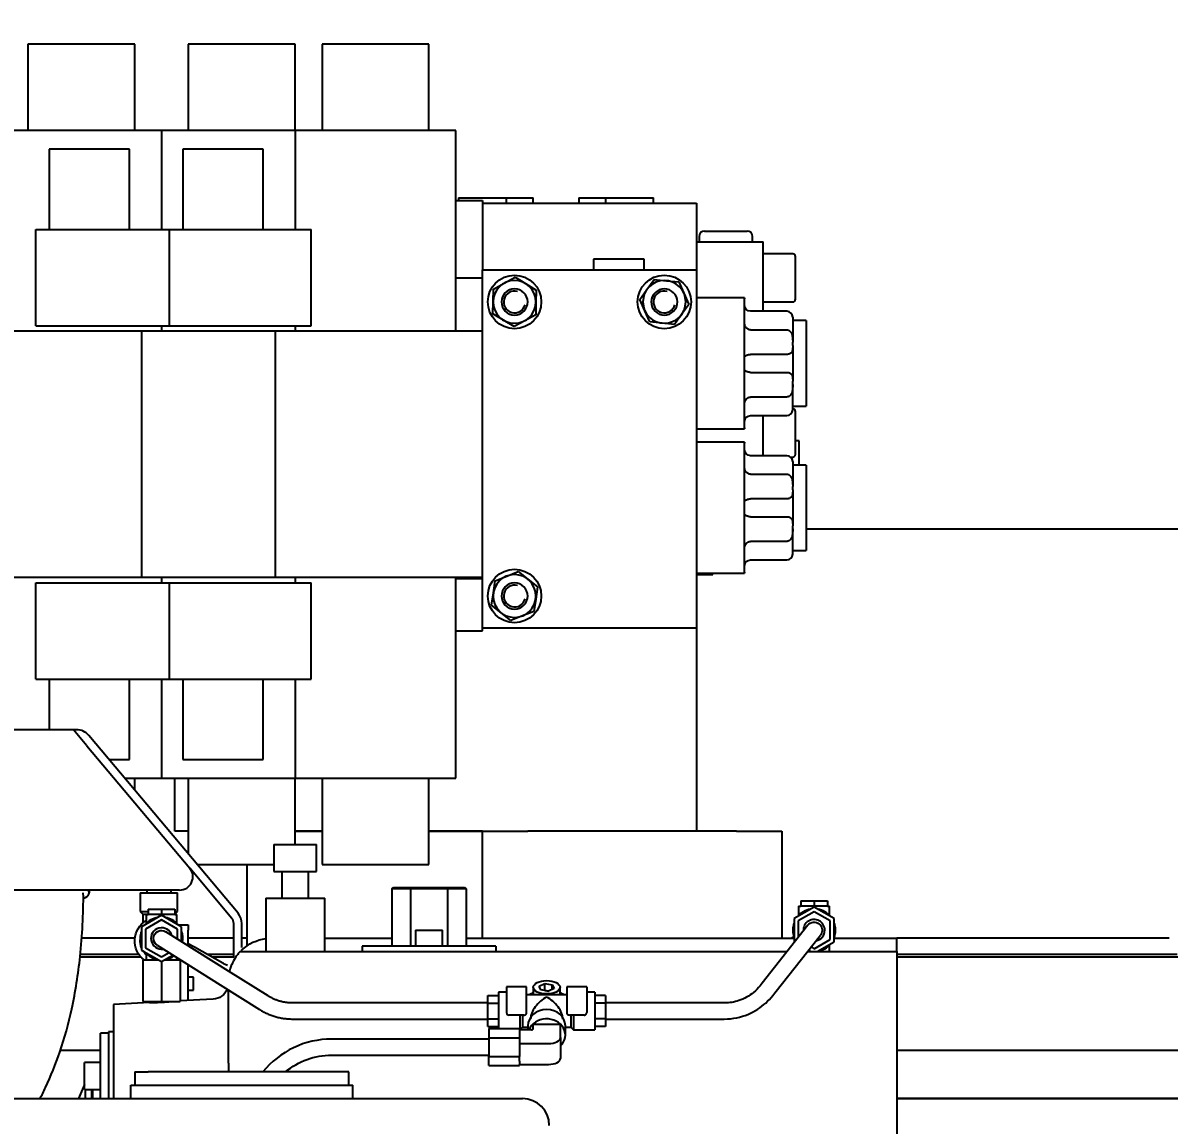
# Model space of a CAD drawing. Header units: millimetres. Extents: x 10462777 to 22643323, y 453826 to 1389191.
# Drawn here: x 11268496.2 to 11268911.2, y 584968.9 to 585368.2 of the extents above; entities that cross this region are included whole.
import ezdxf

# ---------------------------------------------------------------- set-up
doc = ezdxf.new("R2010")
doc.units = ezdxf.units.MM
doc.header["$LTSCALE"] = 200
doc.header["$MEASUREMENT"] = 0
doc.header["$PDMODE"] = 35
doc.header["$PDSIZE"] = -5
doc.linetypes.add('CENTER', pattern=[2, 1.25, -0.25, 0.25, -0.25])
doc.linetypes.add('PHANTOM', pattern=[2.5, 1.25, -0.25, 0.25, -0.25, 0.25, -0.25])
doc.layers.get('DEFPOINTS').update_dxf_attribs({"linetype": 'CONTINUOUS'})
doc.layers.add('1', color=1, linetype='CENTER')
doc.layers.add('11', color=6, linetype='PHANTOM')
doc.layers.add('LAYOUT', color=8, linetype='CONTINUOUS', lineweight=25)
doc.styles.add('iso-1', font='isocp.shx')
doc.styles.get("Standard").update_dxf_attribs({"font": 'SYMBOL'})
doc.dimstyles.get("Standard").update_dxf_attribs({"dimtxt": 1, "dimasz": 0.18, "dimexe": 0.18, "dimexo": 0.0625, "dimgap": 0.5, "dimtad": 1, "dimzin": 0, "dimdsep": 46, "dimtxsty": 'Standard', "dimcen": 0.09, "dimadec": 0, "dimazin": 0, "dimtfac": 1, "dimtofl": 0, "dimtmove": 2, "dimatfit": 3, "dimfxl": 1, "dimtolj": 1, "dimtzin": 0, "dimarcsym": 0})

# ---------------------------------------------------------------- blocks, each defined once
blk = doc.blocks.new('*D404')
at = {"layer": '1', "color": 152, "linetype": 'Continuous', "lineweight": -2, "transparency": 16777216}
for p, q in [((11268255.86, 585719.6), (11268255.86, 586115.66)), ((11269490.57, 585081.9), (11269490.57, 586115.66))]:
    blk.add_line(p, q, dxfattribs=at)
at = {"layer": '1', "color": 27, "linetype": 'Continuous', "lineweight": -2, "transparency": 16777216}
blk.add_line((11268286.6, 586084.92), (11269459.82, 586084.92), dxfattribs=at)
at = {"layer": '1', "color": 27, "linetype": 'Continuous', "transparency": 16777216}
for points in [[(11268286.6, 586090.04), (11268286.6, 586079.79), (11268255.86, 586084.92)], [(11269459.82, 586090.04), (11269459.82, 586079.79), (11269490.57, 586084.92)]]:
    blk.add_solid(points, dxfattribs=at)
at = {"layer": 'DEFPOINTS', "color": 0, "linetype": 'Continuous', "transparency": 16777216}
for p in [(11269490.57, 586084.92), (11268255.86, 585704.23), (11269490.57, 585066.53)]:
    blk.add_point(p, dxfattribs=at)
at = {"layer": '1', "color": 23, "linetype": 'Continuous', "lineweight": -3, "transparency": 16777216, "insert": (11268873.21, 586118.81), "char_height": 33.894, "attachment_point": 5, "style": 'iso-1'}
blk.add_mtext('\\A1;\\C23;1275', dxfattribs=at)
blk = doc.blocks.new('r710ic')
at = {"layer": 'LAYOUT', "color": 3}
blk.add_circle((272041.37, 104232.63), 2050.12, dxfattribs=at)

msp = doc.modelspace()

# ---------------------------------------------------------------- linework, layer by layer
at = {"layer": '1', "color": 252, "linetype": 'Continuous'}
for p, q in [((11268652.90178, 585303.90878), (11268662.58609, 585303.90878)), ((11268662.58609, 585303.90878), (11268662.58609, 585278.72976)), ((11268662.58435, 585302.94038), (11268740.05815, 585302.94038)), ((11268740.05815, 585302.94038), (11268740.05815, 585278.72862)), ((11268662.58609, 585278.73036), (11268740.05815, 585278.73036)), ((11268662.58609, 585148.96466), (11268662.58609, 585278.73036)), ((11268730.66287, 585278.85141), (11268730.66287, 585278.73034)), ((11268730.8969, 585278.85141), (11268730.8969, 585278.73034)), ((11268740.05815, 585278.73036), (11268740.05815, 585148.96466)), ((11268740.1792, 585271.35215), (11268740.05813, 585271.35215)), ((11268740.1792, 585271.11812), (11268740.05813, 585271.11812)), ((11269427.32724, 585184.79549), (11268779.77355, 585184.79549)), ((11268740.05815, 585148.96466), (11268662.58609, 585148.96466)), ((11268740.05815, 585148.96512), (11268740.05815, 585075.36621)), ((11268514.5019, 585112.16543), (11268439.85392, 585112.16543)), ((11268515.58494, 585112.16543), (11268514.5019, 585112.16543)), ((11268519.37741, 585106.35503), (11268514.5019, 585112.16543)), ((11268574.07064, 585045.69387), (11268520.03597, 585110.08989)), ((11268519.37741, 585106.35503), (11268556.58247, 585062.01577)), ((11268551.22, 585075.36621), (11268551.22, 585094.63889)), ((11268556.06488, 585075.36621), (11268551.22, 585075.36621)), ((11268594.7987, 585075.36621), (11268604.48283, 585075.36621)), ((11268604.48416, 585075.36621), (11268594.8003, 585075.36621)), ((11268643.21771, 585075.36621), (11268646.12327, 585075.36621)), ((11268662.58435, 585075.36621), (11268643.21958, 585075.36621)), ((11268646.12327, 585075.36621), (11268662.58609, 585075.36621)), ((11268662.58609, 585036.63078), (11268662.58609, 585075.36621)), ((11268662.58609, 585075.36621), (11268679.0489, 585075.36621)), ((11268754.58416, 585075.36621), (11268679.0489, 585075.36621)), ((11268754.58416, 585075.36621), (11268771.04697, 585075.36621)), ((11268771.04697, 585075.36621), (11268771.04697, 585036.63078)), ((11268577.36682, 585033.94665), (11268577.36682, 585063.35773)), ((11268571.84513, 585043.82644), (11268556.58202, 585062.0163)), ((11268552.87328, 585054.06139), (11268438.88551, 585054.06139)), ((11268629.79952, 585054.52696), (11268630.35862, 585055.01116)), ((11268629.79952, 585054.52696), (11268629.79952, 585033.72498)), ((11268636.50879, 585054.52696), (11268629.79952, 585054.52696)), ((11268630.35862, 585055.01116), (11268636.78835, 585055.01116)), ((11268636.78835, 585055.01116), (11268636.50879, 585054.52696)), ((11268636.50879, 585054.52696), (11268636.50879, 585033.72498)), ((11268649.92735, 585054.52696), (11268636.50879, 585054.52696)), ((11268636.78835, 585055.01116), (11268649.6478, 585055.01116)), ((11268649.6478, 585055.01116), (11268656.07752, 585055.01116)), ((11268649.6478, 585055.01116), (11268649.92735, 585054.52696)), ((11268656.63663, 585054.52696), (11268649.92735, 585054.52696)), ((11268649.92735, 585054.52696), (11268649.92735, 585033.72498)), ((11268656.07752, 585055.01116), (11268656.63663, 585054.52696)), ((11268656.63663, 585054.52696), (11268656.63663, 585033.72498)), ((11268584.14563, 585051.15619), (11268584.14563, 585031.78817)), ((11268584.14563, 585051.15619), (11268587.27054, 585051.15619)), ((11268587.27054, 585051.15619), (11268605.45044, 585051.15619)), ((11268605.45044, 585031.78817), (11268605.45044, 585051.15619)), ((11268552.36647, 585041.47218), (11268556.062, 585041.47218)), ((11268556.062, 585041.47218), (11268556.062, 585039.53538)), ((11268572.52482, 585033.24077), (11268572.52482, 585041.95901)), ((11268575.43002, 585033.24077), (11268575.43002, 585041.95901)), ((11268570.66824, 585024.69868), (11268547.92466, 585039.0023)), ((11268556.062, 585033.88446), (11268556.062, 585039.53538)), ((11268780.38656, 585041.33434), (11268763.87147, 585020.39199)), ((11268768.4339, 585016.79407), (11268784.94899, 585037.73642)), ((11268536.74483, 585036.63015), (11268517.22021, 585036.63015)), ((11268544.83134, 585034.08374), (11268567.57492, 585019.78013)), ((11268572.51513, 585036.63015), (11268556.06079, 585036.63015)), ((11268558.29348, 585033.35498), (11268556.06195, 585034.61082)), ((11268568.56845, 585027.57252), (11268558.29348, 585033.35498)), ((11268572.52482, 585029.85137), (11268572.52482, 585033.24077)), ((11268577.34412, 585036.63015), (11268575.40657, 585036.63015)), ((11268667.42809, 585033.72497), (11268619.00805, 585033.72497)), ((11268619.00805, 585033.72497), (11268619.00805, 585031.78817)), ((11268667.42809, 585033.72497), (11268667.42809, 585031.78817)), ((11268775.27011, 585037.23558), (11268774.53056, 585036.63038)), ((11268911.20028, 585036.63015), (11268812.68291, 585036.63015)), ((11268516.87597, 585029.85134), (11268538.93251, 585029.85134)), ((11268516.92212, 585030.81974), (11268538.14583, 585030.81974)), ((11268552.1884, 585028.79541), (11268552.1884, 585029.45611)), ((11268562.79753, 585030.81974), (11268572.51513, 585030.81974)), ((11268564.53097, 585029.85134), (11268572.54055, 585029.85134)), ((11268812.68291, 585030.81974), (11268914.12152, 585030.81974)), ((11268812.68714, 585029.85134), (11269287.20457, 585029.85134)), ((11268556.062, 585014.09442), (11268556.062, 585027.02063)), ((11268584.95853, 585015.7114), (11268570.66824, 585024.69868)), ((11268567.57492, 585019.78013), (11268581.86521, 585010.79285)), ((11268763.87147, 585020.39199), (11268763.11808, 585019.43664)), ((11268767.68051, 585015.83871), (11268768.4339, 585016.79407)), ((11268664.5226, 585013.16792), (11268593.79637, 585013.16792)), ((11268750.15946, 585013.16792), (11268707.13312, 585013.16792)), ((11268593.79637, 585007.35752), (11268664.5226, 585007.35752)), ((11268707.13312, 585007.35752), (11268750.15946, 585007.35752)), ((11268527.20366, 585002.25195), (11268524.29846, 585002.25195)), ((11268524.29846, 584978.52829), (11268524.29846, 585002.25195)), ((11268664.91011, 585000.09451), (11268607.96828, 585000.09451)), ((11268524.28182, 584995.95735), (11268509.6461, 584995.95735)), ((11269490.55964, 584995.95735), (11268812.6655, 584995.95735)), ((11268607.96828, 584994.28411), (11268664.91011, 584994.28411)), ((11268536.69399, 584988.21014), (11268536.69399, 584983.36814)), ((11268536.69399, 584988.21014), (11268541.53599, 584988.21014)), ((11268609.32405, 584988.21014), (11268541.53599, 584988.21014)), ((11268614.16605, 584988.21014), (11268609.32405, 584988.21014)), ((11268614.16605, 584983.36814), (11268614.16605, 584988.21014)), ((11268251.48572, 584978.52613), (11268677.1121, 584978.52613)), ((11269490.56583, 584978.4828), (11268812.66524, 584978.4828))]:
    msp.add_line(p, q, dxfattribs=at)
at = {"layer": '1', "color": 60, "linetype": 'Continuous'}
for p, q in [((11268541.05179, 585054.06139), (11268541.05179, 585053.09299)), ((11268549.7674, 585054.06139), (11268549.7674, 585053.09299)), ((11268680.81623, 585005.32108), (11268680.81623, 585003.71111)), ((11268690.83918, 585005.32108), (11268680.81623, 585005.32108)), ((11268690.83918, 585000.63644), (11268690.83918, 585005.32108)), ((11268680.33203, 585003.46901), (11268676.04686, 585003.46901)), ((11268690.83918, 585000.63644), (11268690.83918, 584993.0885)), ((11268676.04686, 584998.86665), (11268676.04686, 584998.45754)), ((11268676.04686, 584998.45754), (11268686.48137, 584998.45754)), ((11268676.04686, 584998.45754), (11268676.04686, 584997.23017)), ((11268676.04686, 584992.13697), (11268676.04686, 584990.9096)), ((11268676.04686, 584990.9096), (11268686.48137, 584990.9096))]:
    msp.add_line(p, q, dxfattribs=at)
at = {"layer": '1', "color": 15, "linetype": 'Continuous'}
for p, q in [((11268605.45368, 585036.63018), (11268629.79964, 585036.63018)), ((11268656.63826, 585036.63018), (11268775.40447, 585036.63018)), ((11268789.92848, 585036.63018), (11268812.6882, 585036.63018)), ((11268812.6882, 585031.78817), (11268812.6882, 585036.63018)), ((11268574.83063, 585031.78817), (11268576.39842, 585031.78817)), ((11268575.43002, 585031.78817), (11268575.43002, 585032.38756)), ((11268576.39842, 585031.78817), (11268772.85491, 585031.78817)), ((11268780.25743, 585031.78817), (11268812.6882, 585031.78817)), ((11268812.6882, 585031.78817), (11268812.6882, 584996.37451)), ((11268570.58802, 584991.34256), (11268570.58802, 585017.88505)), ((11268542.03403, 585013.35979), (11268528.94678, 585012.67392)), ((11268528.94678, 585012.67392), (11268528.94678, 584978.52012)), ((11268565.0817, 585014.56767), (11268553.15698, 585013.94272)), ((11268812.6882, 584996.37451), (11268812.6882, 584982.95596)), ((11268570.58802, 584991.34256), (11268570.58802, 584988.21003)), ((11268812.6882, 584982.95596), (11268812.6882, 584782.90918))]:
    msp.add_line(p, q, dxfattribs=at)
at = {"layer": '1', "color": 20, "linetype": 'Continuous'}
for p, q in [((11268535.24139, 584978.51433), (11268535.24139, 584983.36814)), ((11268535.24139, 584983.36814), (11268615.61865, 584983.36814)), ((11268615.61865, 584978.51433), (11268615.61865, 584983.36814))]:
    msp.add_line(p, q, dxfattribs=at)
at = {"layer": '1', "color": 51, "linetype": 'Continuous'}
msp.add_line((11269461.02085, 584978.52613), (11268812.68578, 584978.52613), dxfattribs=at)
at = {"layer": '1', "color": 252, "linetype": 'Continuous', "extrusion": (0, 0, -1)}
for centre in [(-11268674.2069, 585267.10955), (-11268728.43734, 585267.10955), (-11268674.2069, 585160.58547)]:
    msp.add_circle(centre, 4.74516, dxfattribs=at)
at = {"layer": '1', "color": 252, "linetype": 'Continuous'}
for centre, radius, start, end in [((11268674.2069, 585267.10955), 3.95108, 75, 345), ((11268728.43734, 585267.10955), 3.95108, 75, 345), ((11268674.2069, 585160.58547), 3.95108, 75, 345), ((11268515.58494, 585106.35503), 5.8104, 40, 90), ((11268552.87328, 585058.90339), 4.842, 270, 40), ((11268569.61961, 585041.95901), 5.8104, 0, 40), ((11268569.61961, 585041.95901), 2.9052, 0, 40), ((11268607.96828, 584968.13729), 31.95722, 90, 141.0876603), ((11268677.1121, 584968.84212), 9.68401, 0, 90)]:
    msp.add_arc(centre, radius, start, end, dxfattribs=at)
at = {"layer": '1', "color": 252, "linetype": 'Continuous', "extrusion": (0, 0, -1)}
for centre, radius, start, end in [((-11268782.66778, 585039.53538), 2.9052, 38.2563128, 130.5401421), ((-11268782.66778, 585039.53538), 2.9052, 130.5401421, 218.2508131), ((-11268546.378, 585036.54302), 2.9052, 302.1598067, 122.1653844), ((-11268607.96828, 584968.13729), 26.14682, 50.1468808, 90)]:
    msp.add_arc(centre, radius, start, end, dxfattribs=at)
at = {"layer": '1', "color": 15, "linetype": 'Continuous', "extrusion": (0, 0, -1)}
for centre, radius, start, end in [((-11268586.08243, 585021.13576), 15.49441, 46.5674634, 82.818718), ((-11268564.77761, 585020.37011), 5.8104, 202.3589971, 267)]:
    msp.add_arc(centre, radius, start, end, dxfattribs=at)
at = {"layer": '1', "color": 60, "linetype": 'Continuous'}
for centre, major_axis, start_param, end_param in [((11268680.33203, 585003.71111), (0.4842, 0), 4.71238898, 6.283185307), ((11268686.48137, 585000.63644), (-4.3578, 0), 1.570796327, 3.141592654), ((11268686.48137, 584993.0885), (4.3578, 0), 4.71238898, 6.283185307)]:
    msp.add_ellipse(centre, major_axis=major_axis, ratio=0.5, start_param=start_param, end_param=end_param, dxfattribs=at)
at = {"layer": '1', "color": 27, "linetype": 'Continuous'}
msp.add_open_spline([(11268502.30772, 584978.35407), (11268503.0229, 584979.73963), (11268505.73994, 584985.26762), (11268510.0352, 584996.02613), (11268514.40349, 585011.90606), (11268517.38408, 585031.26927), (11268518.11893, 585045.35948), (11268518.05225, 585053.09947)], degree=3, knots=[0, 0, 0, 0, 0.06068731, 0.239687607, 0.450387216, 0.700355932, 1, 1, 1, 1], dxfattribs=at)
at = {"layer": '1', "color": 15, "linetype": 'Continuous'}
for points, knots in [([(11268574.83063, 585031.78817), (11268574.53272, 585031.47351), (11268574.24042, 585031.13832), (11268573.6734, 585030.42556), (11268573.3975, 585030.04609), (11268572.6165, 585028.85868), (11268572.15828, 585028.00364), (11268571.58943, 585026.63785), (11268571.41953, 585026.16871), (11268571.17579, 585025.37545), (11268571.0891, 585025.05801), (11268571.01234, 585024.73689)], [0, 0, 0, 0, 0.177132226, 0.177132226, 0.354264451, 0.354264451, 0.708528902, 0.708528902, 0.885661128, 0.885661128, 1, 1, 1, 1]), ([(11268542.02019, 585013.35907), (11268542.02021, 585013.35907), (11268542.02032, 585013.35907), (11268542.02398, 585013.35907), (11268542.05577, 585013.35905), (11268542.17339, 585013.3592), (11268542.26052, 585013.35935), (11268542.4862, 585013.36033), (11268542.62335, 585013.36114), (11268542.94564, 585013.36413), (11268543.13273, 585013.36634), (11268543.54043, 585013.37283), (11268543.76226, 585013.3771), (11268544.24256, 585013.3886), (11268544.49856, 585013.39579), (11268545.02596, 585013.41323), (11268545.3011, 585013.4236), (11268545.86554, 585013.44783), (11268546.14864, 585013.46143), (11268546.71654, 585013.4916), (11268547.00441, 585013.50839), (11268547.56156, 585013.54367), (11268547.83179, 585013.56218), (11268548.35554, 585013.60042), (11268548.60889, 585013.62018), (11268549.05119, 585013.65643), (11268549.24659, 585013.67322), (11268549.42858, 585013.68941)], [0, 0, 0, 0, 0.004628424, 0.004628424, 0.088336391, 0.088336391, 0.172044357, 0.172044357, 0.255752324, 0.255752324, 0.339460291, 0.339460291, 0.423168258, 0.423168258, 0.506876224, 0.506876224, 0.590584191, 0.590584191, 0.674292158, 0.674292158, 0.758000125, 0.758000125, 0.841708091, 0.841708091, 0.925416058, 0.925416058, 1, 1, 1, 1])]:
    msp.add_open_spline(points, degree=3, knots=knots, dxfattribs=at)
at = {"layer": '1', "color": 252, "linetype": 'Continuous'}
for points, knots in [([(11268570.24966, 585026.74173), (11268570.06531, 585026.821), (11268569.48735, 585027.08085), (11268568.93723, 585027.36488), (11268568.56845, 585027.57252)], [0, 0, 0, 0, 0.31461992, 1, 1, 1, 1]), ([(11268763.11808, 585019.43664), (11268762.40665, 585018.5399), (11268760.23591, 585016.29294), (11268755.75628, 585013.7828), (11268752.02289, 585013.18454), (11268750.15946, 585013.16792)], [0, 0, 0, 0, 0.227691762, 0.6384975, 1, 1, 1, 1]), ([(11268750.15946, 585007.35752), (11268751.71332, 585007.3621), (11268755.93342, 585007.78454), (11268762.35561, 585010.43153), (11268766.11018, 585013.88355), (11268767.68051, 585015.83871)], [0, 0, 0, 0, 0.227700796, 0.638981613, 1, 1, 1, 1])]:
    msp.add_open_spline(points, degree=3, knots=knots, dxfattribs=at)
for points in [[(11268593.79637, 585013.16792), (11268589.05844, 585013.18189), (11268584.95853, 585015.7114)], [(11268581.86521, 585010.79285), (11268587.27423, 585007.4132), (11268593.79637, 585007.35752)]]:
    msp.add_open_spline(points, degree=2, dxfattribs=at)
at = {"layer": '11', "color": 252, "linetype": 'Continuous'}
for p, q in [((11268497.95796, 585360.46339), (11268497.95796, 585329.18404)), ((11268517.32597, 585360.46339), (11268497.95796, 585360.46339)), ((11268536.69399, 585360.46339), (11268517.32597, 585360.46339)), ((11268536.69399, 585329.18404), (11268536.69399, 585360.46339)), ((11268556.062, 585360.46339), (11268556.062, 585329.18404)), ((11268575.43002, 585360.46339), (11268556.062, 585360.46339)), ((11268594.79803, 585360.46339), (11268575.43002, 585360.46339)), ((11268594.79803, 585329.18404), (11268594.79803, 585360.46339)), ((11268604.48204, 585360.46339), (11268604.48204, 585329.18404)), ((11268623.85006, 585360.46339), (11268604.48204, 585360.46339)), ((11268643.21807, 585360.46339), (11268623.85006, 585360.46339)), ((11268643.21807, 585329.18404), (11268643.21807, 585360.46339)), ((11268517.32597, 585329.18404), (11268488.27395, 585329.18404)), ((11268546.378, 585329.18404), (11268517.32597, 585329.18404)), ((11268546.378, 585329.18404), (11268546.378, 585293.35321)), ((11268575.43002, 585329.18404), (11268546.378, 585329.18404)), ((11268594.79603, 585329.18404), (11268575.43002, 585329.18404)), ((11268594.79803, 585329.18404), (11268594.79803, 585293.35321)), ((11268623.85006, 585329.18404), (11268594.79803, 585329.18404)), ((11268652.90208, 585329.18404), (11268623.85006, 585329.18404)), ((11268652.90208, 585256.55399), (11268652.90208, 585329.18404)), ((11268505.70517, 585322.40524), (11268505.70517, 585293.35321)), ((11268520.23118, 585322.40524), (11268505.70517, 585322.40524)), ((11268534.75719, 585322.40524), (11268520.23118, 585322.40524)), ((11268534.75719, 585293.35321), (11268534.75719, 585322.40524)), ((11268554.1252, 585322.40524), (11268554.1252, 585293.35321)), ((11268568.65121, 585322.40524), (11268554.1252, 585322.40524)), ((11268583.17723, 585322.40524), (11268568.65121, 585322.40524)), ((11268583.17723, 585293.35321), (11268583.17723, 585322.40524)), ((11268500.86316, 585293.35321), (11268549.28291, 585293.35321)), ((11268500.86316, 585258.49079), (11268500.86316, 585293.35321)), ((11268549.2832, 585258.49079), (11268549.2832, 585293.35321)), ((11268549.2832, 585293.35321), (11268600.60844, 585293.35321)), ((11268600.60844, 585258.49079), (11268600.60844, 585293.35321)), ((11268741.02655, 585290.83537), (11268741.02655, 585288.89857)), ((11268742.96335, 585292.77217), (11268758.45776, 585292.77217)), ((11268760.39456, 585288.89857), (11268760.39456, 585290.83537)), ((11268740.0583, 585288.89857), (11268764.26816, 585288.89857)), ((11268764.26816, 585263.71947), (11268764.26816, 585288.89857)), ((11268774.92057, 585284.54077), (11268764.26816, 585284.54077)), ((11268775.88897, 585275.82516), (11268775.88897, 585283.57237)), ((11268775.88897, 585268.07795), (11268775.88897, 585275.82516)), ((11268764.26816, 585267.10955), (11268774.92057, 585267.10955)), ((11268500.86316, 585258.49079), (11268549.28291, 585258.49079)), ((11268546.378, 585258.49079), (11268546.378, 585256.55399)), ((11268549.2832, 585258.49079), (11268600.60844, 585258.49079)), ((11268594.79803, 585258.49079), (11268594.79803, 585256.55399)), ((11268539.11454, 585256.55399), (11268481.01095, 585256.55399)), ((11268587.53465, 585256.55399), (11268539.11499, 585256.55399)), ((11268539.11499, 585256.55399), (11268539.11499, 585167.26744)), ((11268587.53503, 585256.55399), (11268587.53503, 585167.26744)), ((11268662.58609, 585256.55399), (11268587.53503, 585256.55399)), ((11268764.26816, 585211.42689), (11268764.26816, 585225.95275)), ((11268775.88897, 585219.65792), (11268775.88897, 585227.40512)), ((11268775.88897, 585211.91071), (11268775.88897, 585219.65792)), ((11268777.24473, 585216.75271), (11268775.88897, 585216.75271)), ((11268777.24473, 585208.03566), (11268777.24473, 585216.75271)), ((11268774.14228, 585210.94231), (11268774.92057, 585210.94231)), ((11268539.11454, 585167.26744), (11268481.01095, 585167.26744)), ((11268587.53465, 585167.26744), (11268539.11499, 585167.26744)), ((11268546.378, 585167.26744), (11268546.378, 585165.33064)), ((11268662.58609, 585167.26744), (11268587.53503, 585167.26744)), ((11268594.79803, 585167.26744), (11268594.79803, 585165.33064)), ((11268652.90208, 585094.63738), (11268652.90208, 585167.26744)), ((11268740.05739, 585168.33268), (11268745.96539, 585168.33268)), ((11268745.96539, 585168.33268), (11268745.96539, 585168.81725)), ((11268500.86316, 585165.33064), (11268549.28291, 585165.33064)), ((11268500.86316, 585130.46821), (11268500.86316, 585165.33064)), ((11268549.2832, 585130.46821), (11268549.2832, 585165.33064)), ((11268549.2832, 585165.33064), (11268600.60844, 585165.33064)), ((11268600.60844, 585130.46821), (11268600.60844, 585165.33064)), ((11268500.86316, 585130.46821), (11268549.28291, 585130.46821)), ((11268505.70517, 585130.46821), (11268505.70517, 585112.16543)), ((11268534.75719, 585101.41619), (11268534.75719, 585130.46821)), ((11268546.378, 585130.46821), (11268546.378, 585094.63738)), ((11268549.2832, 585130.46821), (11268600.60844, 585130.46821)), ((11268554.1252, 585130.46821), (11268554.1252, 585101.41619)), ((11268583.17723, 585101.41619), (11268583.17723, 585130.46821)), ((11268594.79803, 585130.46821), (11268594.79803, 585094.63738)), ((11268527.3152, 585101.41619), (11268534.75719, 585101.41619)), ((11268554.1252, 585101.41619), (11268568.65121, 585101.41619)), ((11268568.65121, 585101.41619), (11268583.17723, 585101.41619)), ((11268533.00344, 585094.63738), (11268546.378, 585094.63738)), ((11268536.69399, 585090.23726), (11268536.69399, 585094.63738)), ((11268546.378, 585094.63738), (11268575.43002, 585094.63738)), ((11268556.062, 585094.63738), (11268556.062, 585067.15603)), ((11268575.43002, 585094.63738), (11268594.79815, 585094.63738)), ((11268594.79803, 585070.52443), (11268594.79803, 585094.63738)), ((11268594.79803, 585094.63738), (11268623.85006, 585094.63738)), ((11268604.48204, 585094.63738), (11268604.48204, 585063.35804)), ((11268623.85006, 585094.63738), (11268652.90208, 585094.63738)), ((11268643.21807, 585063.35804), (11268643.21807, 585094.63738)), ((11268559.24836, 585063.35804), (11268575.43002, 585063.35804)), ((11268575.43002, 585063.35804), (11268587.05136, 585063.35804)), ((11268604.48204, 585063.35804), (11268623.85006, 585063.35804)), ((11268623.85006, 585063.35804), (11268643.21807, 585063.35804))]:
    msp.add_line(p, q, dxfattribs=at)
at = {"layer": '11', "color": 60, "linetype": 'Continuous'}
for p, q in [((11268653.87048, 585304.87718), (11268653.87048, 585303.90866)), ((11268653.87048, 585304.87718), (11268671.30169, 585304.87718)), ((11268671.30157, 585304.87718), (11268680.9857, 585304.87718)), ((11268671.30169, 585302.94032), (11268671.30169, 585304.87718)), ((11268680.9857, 585302.94032), (11268680.9857, 585304.87718)), ((11268697.44851, 585304.87718), (11268697.44851, 585302.94032)), ((11268697.44851, 585304.87718), (11268707.13221, 585304.87718)), ((11268707.13252, 585304.87718), (11268707.13252, 585302.94032)), ((11268707.13252, 585304.87718), (11268724.56373, 585304.87718)), ((11268724.56373, 585302.94032), (11268724.56373, 585304.87718)), ((11268702.77472, 585282.60397), (11268702.77472, 585278.73036)), ((11268703.24903, 585282.60397), (11268702.77472, 585282.60397)), ((11268721.17433, 585282.60397), (11268703.24903, 585282.60397)), ((11268721.17433, 585278.73044), (11268721.17433, 585282.60397)), ((11268652.90208, 585275.82516), (11268662.58609, 585275.82516)), ((11268666.55267, 585271.73971), (11268670.47114, 585273.89655)), ((11268670.47114, 585273.89655), (11268674.38962, 585276.05339)), ((11268674.38962, 585276.05339), (11268678.21673, 585273.73831)), ((11268722.16007, 585271.64995), (11268724.78147, 585275.27413)), ((11268724.78147, 585275.27413), (11268729.2308, 585274.81602)), ((11268729.2308, 585274.81602), (11268733.68013, 585274.35791)), ((11268733.68013, 585274.35791), (11268735.50806, 585270.27562)), ((11268666.46131, 585267.26779), (11268666.55267, 585271.73971)), ((11268678.21673, 585273.73831), (11268682.04384, 585271.42323)), ((11268682.04384, 585271.42323), (11268681.95248, 585266.95131)), ((11268719.53868, 585268.02577), (11268722.16007, 585271.64995)), ((11268735.50806, 585270.27562), (11268737.336, 585266.19334)), ((11268666.36995, 585262.79588), (11268666.46131, 585267.26779)), ((11268681.95248, 585266.95131), (11268681.86112, 585262.4794)), ((11268721.36661, 585263.94348), (11268719.53868, 585268.02577)), ((11268737.336, 585266.19334), (11268734.7146, 585262.56916)), ((11268757.48936, 585268.56215), (11268740.05815, 585268.56215)), ((11268757.48936, 585268.56215), (11268757.48936, 585268.20171)), ((11268757.48936, 585264.06931), (11268757.48936, 585268.20171)), ((11268670.19706, 585260.4808), (11268666.36995, 585262.79588)), ((11268681.86112, 585262.4794), (11268677.94265, 585260.32256)), ((11268723.19454, 585259.8612), (11268721.36661, 585263.94348)), ((11268734.7146, 585262.56916), (11268732.0932, 585258.94498)), ((11268757.48936, 585258.82403), (11268757.48936, 585264.06931)), ((11268772.79009, 585263.72015), (11268759.61984, 585263.72015)), ((11268774.92057, 585261.58967), (11268774.92057, 585252.50679)), ((11268674.02417, 585258.16572), (11268670.19706, 585260.4808)), ((11268677.94265, 585260.32256), (11268674.02417, 585258.16572)), ((11268727.64387, 585259.40309), (11268723.19454, 585259.8612)), ((11268732.0932, 585258.94498), (11268727.64387, 585259.40309)), ((11268757.48936, 585230.84865), (11268757.48936, 585258.82403)), ((11268779.76258, 585260.33075), (11268774.92057, 585260.33075)), ((11268779.76258, 585260.33075), (11268779.76258, 585229.34192)), ((11268759.61984, 585256.99666), (11268772.79009, 585256.99666)), ((11268774.92057, 585251.31752), (11268774.92057, 585252.50679)), ((11268774.92057, 585251.31752), (11268774.92057, 585238.35516)), ((11268772.79009, 585248.08953), (11268759.61984, 585248.08953)), ((11268759.61984, 585241.58314), (11268772.79009, 585241.58314)), ((11268774.92057, 585237.16589), (11268774.92057, 585238.35516)), ((11268774.92057, 585228.083), (11268774.92057, 585237.16589)), ((11268772.79009, 585232.67601), (11268759.61984, 585232.67601)), ((11268757.48936, 585225.60336), (11268757.48936, 585230.84865)), ((11268774.92057, 585229.34192), (11268779.76258, 585229.34192)), ((11268757.48936, 585221.47097), (11268757.48936, 585225.60336)), ((11268759.61984, 585225.95252), (11268772.79009, 585225.95252)), ((11268740.05815, 585221.11052), (11268757.48936, 585221.11052)), ((11268757.48936, 585221.47097), (11268757.48936, 585221.11052)), ((11268757.48936, 585216.26851), (11268740.05815, 585216.26851)), ((11268757.48936, 585216.26851), (11268757.48936, 585215.90807)), ((11268757.48936, 585211.77567), (11268757.48936, 585215.90807)), ((11268757.48936, 585206.53039), (11268757.48936, 585211.77567)), ((11268772.79009, 585211.42651), (11268759.61984, 585211.42651)), ((11268774.92057, 585209.29603), (11268774.92057, 585200.21315)), ((11268779.76258, 585208.03711), (11268774.92057, 585208.03711)), ((11268779.76258, 585208.03711), (11268779.76258, 585177.04828)), ((11268757.48936, 585178.55501), (11268757.48936, 585206.53039)), ((11268759.61984, 585204.70302), (11268772.79009, 585204.70302)), ((11268774.92057, 585199.02388), (11268774.92057, 585200.21315)), ((11268772.79009, 585195.79589), (11268759.61984, 585195.79589)), ((11268774.92057, 585199.02388), (11268774.92057, 585186.06152)), ((11268759.61984, 585189.2895), (11268772.79009, 585189.2895)), ((11268774.92057, 585184.87225), (11268774.92057, 585186.06152)), ((11268774.92057, 585175.78936), (11268774.92057, 585184.87225)), ((11268757.48936, 585173.30972), (11268757.48936, 585178.55501)), ((11268772.79009, 585180.38237), (11268759.61984, 585180.38237)), ((11268774.92057, 585177.04828), (11268779.76258, 585177.04828)), ((11268757.48936, 585169.17733), (11268757.48936, 585173.30972)), ((11268759.61984, 585173.65888), (11268772.79009, 585173.65888)), ((11268652.90208, 585166.88008), (11268662.58609, 585166.88008)), ((11268666.54236, 585161.71424), (11268667.19406, 585166.13936)), ((11268667.19406, 585166.13936), (11268671.35217, 585167.78754)), ((11268671.35217, 585167.78754), (11268675.51029, 585169.43571)), ((11268675.51029, 585169.43571), (11268679.01671, 585166.65877)), ((11268679.01671, 585166.65877), (11268682.52312, 585163.88182)), ((11268740.05815, 585168.81688), (11268757.48936, 585168.81688)), ((11268757.48936, 585169.17733), (11268757.48936, 585168.81688)), ((11268682.52312, 585163.88182), (11268681.87143, 585159.4567)), ((11268665.89067, 585157.28912), (11268666.54236, 585161.71424)), ((11268681.87143, 585159.4567), (11268681.21973, 585155.03158)), ((11268669.39708, 585154.51218), (11268665.89067, 585157.28912)), ((11268672.9035, 585151.73523), (11268669.39708, 585154.51218)), ((11268681.21973, 585155.03158), (11268677.06162, 585153.38341)), ((11268677.06162, 585153.38341), (11268672.9035, 585151.73523)), ((11268652.90208, 585147.99626), (11268662.58609, 585147.99626)), ((11268662.58609, 585147.99626), (11268662.58609, 585148.96494)), ((11268587.05083, 585070.5242), (11268587.05083, 585060.8402)), ((11268587.05083, 585070.5242), (11268602.54524, 585070.5242)), ((11268602.54524, 585060.8402), (11268602.54524, 585070.5242)), ((11268587.05083, 585060.8402), (11268602.54524, 585060.8402)), ((11268589.95603, 585060.8402), (11268589.95603, 585051.15634)), ((11268599.64004, 585051.15634), (11268599.64004, 585060.8402)), ((11268520.23118, 585053.02557), (11268520.23118, 585054.06167)), ((11268538.63079, 585053.09299), (11268538.63079, 585046.31418)), ((11268538.63079, 585053.09299), (11268552.1884, 585053.09299)), ((11268552.1884, 585046.31418), (11268552.1884, 585053.09299)), ((11268777.82577, 585050.18779), (11268782.66778, 585050.18779)), ((11268777.82577, 585050.18779), (11268777.82577, 585048.25099)), ((11268782.66778, 585050.18779), (11268787.50978, 585050.18779)), ((11268782.66778, 585050.18779), (11268782.66778, 585048.25099)), ((11268787.50978, 585050.18779), (11268787.50978, 585048.25099)), ((11268538.63079, 585046.31418), (11268539.59919, 585045.34578)), ((11268538.63079, 585046.31418), (11268541.53574, 585046.31418)), ((11268541.53599, 585047.19543), (11268546.378, 585047.19543)), ((11268541.53599, 585047.19543), (11268541.53599, 585045.25863)), ((11268546.378, 585047.19543), (11268551.22, 585047.19543)), ((11268546.378, 585047.19543), (11268546.378, 585045.25863)), ((11268551.22, 585047.19543), (11268551.22, 585045.25863)), ((11268551.22, 585045.34578), (11268552.1884, 585046.31418)), ((11268551.2202, 585046.31418), (11268552.1884, 585046.31418)), ((11268782.66778, 585047.92198), (11268775.40477, 585043.72868)), ((11268782.66778, 585046.24466), (11268776.85737, 585042.89002)), ((11268777.07671, 585048.25099), (11268777.07671, 585044.89814)), ((11268777.07671, 585048.25099), (11268777.82577, 585048.25099)), ((11268782.66778, 585048.25099), (11268777.82577, 585048.25099)), ((11268787.50978, 585048.25099), (11268782.66778, 585048.25099)), ((11268789.93078, 585043.72868), (11268782.66778, 585047.92198)), ((11268788.47818, 585042.89002), (11268782.66778, 585046.24466)), ((11268787.50978, 585048.25099), (11268788.25884, 585048.25099)), ((11268788.25884, 585044.92839), (11268788.25884, 585048.25099)), ((11268546.378, 585044.92962), (11268539.11499, 585040.73632)), ((11268539.59919, 585045.34578), (11268539.59919, 585042.15793)), ((11268539.59919, 585045.34578), (11268541.53597, 585045.34578)), ((11268546.378, 585043.2523), (11268540.56759, 585039.89766)), ((11268540.78693, 585045.25863), (11268540.78693, 585041.90578)), ((11268540.78693, 585045.25863), (11268541.53599, 585045.25863)), ((11268546.378, 585045.25863), (11268541.53599, 585045.25863)), ((11268551.22, 585045.25863), (11268546.378, 585045.25863)), ((11268553.641, 585040.73632), (11268546.378, 585044.92962)), ((11268552.1884, 585039.89766), (11268546.378, 585043.2523)), ((11268551.22, 585045.25863), (11268551.96906, 585045.25863)), ((11268551.96906, 585041.93603), (11268551.96906, 585045.25863)), ((11268551.96906, 585041.90578), (11268551.96906, 585041.93606)), ((11268775.40477, 585043.72868), (11268775.40477, 585035.34208)), ((11268776.85737, 585042.89002), (11268776.85737, 585036.85911)), ((11268788.25884, 585044.89814), (11268788.25884, 585044.92842)), ((11268788.47818, 585036.18074), (11268788.47818, 585042.89002)), ((11268789.93078, 585035.34208), (11268789.93078, 585043.72868)), ((11268539.11499, 585040.73632), (11268539.11499, 585032.34972)), ((11268540.56759, 585039.89766), (11268540.56759, 585033.18838)), ((11268552.1884, 585036.32088), (11268552.1884, 585039.89766)), ((11268553.641, 585035.40729), (11268553.641, 585040.73632)), ((11268638.37607, 585039.53538), (11268638.37607, 585033.72497)), ((11268638.37607, 585039.53538), (11268648.06007, 585039.53538)), ((11268648.06007, 585033.72497), (11268648.06007, 585039.53538)), ((11268540.56759, 585033.18838), (11268546.378, 585029.83374)), ((11268775.40477, 585035.34208), (11268775.5809, 585035.24039)), ((11268781.57442, 585033.45735), (11268782.66778, 585032.8261)), ((11268782.66778, 585032.8261), (11268788.47818, 585036.18074)), ((11268783.77527, 585031.7882), (11268789.93078, 585035.34208)), ((11268788.25884, 585031.78817), (11268788.25884, 585034.14237)), ((11268539.11499, 585032.34972), (11268546.378, 585028.15642)), ((11268540.78693, 585031.18026), (11268540.78693, 585028.79581)), ((11268546.378, 585029.83374), (11268549.095, 585031.4024)), ((11268546.378, 585028.15642), (11268550.48534, 585030.5278)), ((11268551.96906, 585028.79581), (11268551.96906, 585029.59481)), ((11268780.66557, 585032.30476), (11268781.56028, 585031.7882)), ((11268539.59919, 585028.79581), (11268539.59919, 585013.68876)), ((11268539.59919, 585028.79581), (11268545.27051, 585028.79581)), ((11268546.378, 585028.15636), (11268546.378, 585013.68876)), ((11268547.48548, 585028.79581), (11268553.1568, 585028.79581)), ((11268553.1568, 585028.79581), (11268553.1568, 585013.68876)), ((11268557.99881, 585022.47852), (11268556.06188, 585022.47852)), ((11268557.99881, 585020.99365), (11268557.99881, 585022.47852)), ((11268557.99881, 585017.85621), (11268557.99881, 585020.99365)), ((11268556.06188, 585017.85621), (11268557.99881, 585017.85621)), ((11268671.30169, 585017.04152), (11268668.39649, 585017.04152)), ((11268668.39649, 585017.04152), (11268668.39649, 585016.13334)), ((11268678.5647, 585018.97832), (11268671.30169, 585018.97832)), ((11268671.30169, 585018.97832), (11268671.30169, 585009.71233)), ((11268678.5647, 585009.71233), (11268678.5647, 585018.97832)), ((11268680.9857, 585018.84858), (11268680.9857, 585016.07314)), ((11268683.15715, 585019.26185), (11268685.20822, 585020.2116)), ((11268683.77664, 585017.89883), (11268683.15715, 585019.26185)), ((11268686.44719, 585017.48557), (11268683.77664, 585017.89883)), ((11268685.17854, 585017.68188), (11268685.20822, 585017.69562)), ((11268685.20822, 585017.69562), (11268685.20822, 585020.2116)), ((11268685.20822, 585020.2116), (11268687.87877, 585019.79834)), ((11268685.20822, 585017.69562), (11268686.47686, 585017.4993)), ((11268688.49826, 585018.43532), (11268686.44719, 585017.48557)), ((11268687.87877, 585018.14848), (11268687.87877, 585019.79834)), ((11268687.87877, 585019.79834), (11268688.49826, 585018.43532)), ((11268690.66971, 585016.07314), (11268690.66971, 585018.84858)), ((11268700.35372, 585018.97832), (11268693.09071, 585018.97832)), ((11268693.09071, 585018.97832), (11268693.09071, 585009.71233)), ((11268700.35372, 585018.97832), (11268700.35372, 585009.71233)), ((11268703.25892, 585017.04152), (11268700.35372, 585017.04152)), ((11268703.25892, 585017.04152), (11268703.25892, 585016.13334)), ((11268539.59919, 585013.68876), (11268546.378, 585013.68876)), ((11268542.15609, 585013.68876), (11268542.15609, 585013.35927)), ((11268546.378, 585013.68876), (11268553.1568, 585013.68876)), ((11268664.52289, 585013.05825), (11268664.52289, 585015.85378)), ((11268664.52289, 585015.85378), (11268668.39649, 585015.85378)), ((11268664.52289, 585013.05825), (11268668.39649, 585013.05825)), ((11268664.52289, 585007.46719), (11268664.52289, 585013.05825)), ((11268668.39649, 585016.13334), (11268668.39649, 585003.89846)), ((11268693.09053, 585016.07312), (11268678.56488, 585016.07312)), ((11268679.47941, 585016.07309), (11268679.51962, 585016.10085)), ((11268692.13578, 585016.10085), (11268692.176, 585016.07309)), ((11268703.25892, 585016.13334), (11268703.25892, 585003.48391)), ((11268707.13252, 585015.85378), (11268703.25892, 585015.85378)), ((11268707.13252, 585013.05825), (11268703.25892, 585013.05825)), ((11268707.13252, 585015.85378), (11268707.13252, 585013.05825)), ((11268707.13252, 585013.05825), (11268707.13252, 585007.46719)), ((11268677.5963, 585008.74927), (11268672.27009, 585008.74927)), ((11268676.1437, 585008.7487), (11268676.1437, 585003.48391)), ((11268677.1121, 585008.74859), (11268677.1121, 585004.45231)), ((11268699.38531, 585008.74927), (11268694.05911, 585008.74927)), ((11268694.54331, 585008.74859), (11268694.54331, 585004.45231)), ((11268695.51171, 585008.7487), (11268695.51171, 585003.48391)), ((11268664.52289, 585004.67165), (11268664.52289, 585007.46719)), ((11268664.52289, 585007.46719), (11268668.39649, 585007.46719)), ((11268664.52289, 585004.67165), (11268668.39649, 585004.67165)), ((11268676.1437, 585003.48391), (11268677.1121, 585004.45231)), ((11268677.1121, 585004.45231), (11268679.04896, 585004.45231)), ((11268679.0489, 585004.93651), (11268679.0489, 585003.46901)), ((11268692.60645, 585004.45231), (11268694.54331, 585004.45231)), ((11268692.60651, 585001.54711), (11268692.60651, 585004.93651)), ((11268694.54331, 585004.45231), (11268695.51171, 585003.48391)), ((11268707.13252, 585007.46719), (11268703.25892, 585007.46719)), ((11268707.13252, 585004.67165), (11268703.25892, 585004.67165)), ((11268707.13252, 585007.46719), (11268707.13252, 585004.67165)), ((11268528.94678, 585002.73615), (11268527.20366, 585002.73615)), ((11268527.20366, 585002.73615), (11268527.20366, 584978.52137)), ((11268664.91025, 585003.89858), (11268676.04686, 585003.89858)), ((11268664.91025, 585003.89858), (11268664.91025, 585000.54395)), ((11268664.91025, 585000.54395), (11268676.04686, 585000.54395)), ((11268664.91025, 585000.54395), (11268664.91025, 584993.83467)), ((11268676.04674, 585003.48391), (11268676.1437, 585003.48391)), ((11268676.04686, 585003.89858), (11268676.04686, 585000.54395)), ((11268676.04686, 585000.54395), (11268676.04686, 584993.83467)), ((11268695.51171, 585003.48391), (11268703.25892, 585003.48391)), ((11268664.91025, 584993.83467), (11268676.04686, 584993.83467)), ((11268664.91025, 584990.48003), (11268664.91025, 584993.83467)), ((11268676.04686, 584992.13691), (11268676.04686, 584993.83467)), ((11268524.29846, 584991.55762), (11268518.48806, 584991.55762)), ((11268518.48806, 584981.87362), (11268518.48806, 584991.55762)), ((11268664.91025, 584990.48003), (11268676.04686, 584990.48003)), ((11268676.04686, 584990.48003), (11268676.04686, 584990.90963)), ((11268518.48803, 584983.63923), (11268516.35757, 584978.52613)), ((11268518.48806, 584981.87362), (11268524.29846, 584981.87362)), ((11268518.68174, 584981.87358), (11268518.68174, 584978.52496)), ((11268521.0059, 584981.87293), (11268521.0059, 584978.52517)), ((11268521.39326, 584981.87296), (11268521.39326, 584978.52597))]:
    msp.add_line(p, q, dxfattribs=at)
for centre in [(11268674.2069, 585267.10955), (11268728.43734, 585267.10955), (11268674.2069, 585160.58547)]:
    msp.add_circle(centre, 9.68401, dxfattribs=at)
at = {"layer": '11', "color": 60, "linetype": 'Continuous', "extrusion": (0, 0, -1)}
for centre in [(-11268674.2069, 585267.10955), (-11268728.43734, 585267.10955), (-11268674.2069, 585160.58547)]:
    msp.add_circle(centre, 7.74721, dxfattribs=at)
at = {"layer": '11', "color": 252, "linetype": 'Continuous'}
for centre, radius, start, end in [((11268742.96335, 585290.83537), 1.9368, 90, 180), ((11268758.45776, 585290.83537), 1.9368, 0, 90), ((11268774.92057, 585283.57237), 0.9684, 0, 90), ((11268774.92057, 585268.07795), 0.9684, 270, 0), ((11268774.92057, 585227.40512), 0.9684, 0, 90), ((11268774.92057, 585211.91071), 0.9684, 270, 0)]:
    msp.add_arc(centre, radius, start, end, dxfattribs=at)
at = {"layer": '11', "color": 60, "linetype": 'Continuous', "extrusion": (0, 0, -1)}
for centre, radius, start, end in [((-11268759.61984, 585265.85063), 2.13048, 270, 0), ((-11268759.61984, 585223.82204), 2.13048, 0, 90), ((-11268759.61984, 585213.55699), 2.13048, 270, 0), ((-11268759.61984, 585171.5284), 2.13048, 0, 90), ((-11268545.4096, 585035.66178), 8.71561, 308.0238481, 57.9668095), ((-11268546.378, 585036.54302), 2.9052, 0, 122.1693078), ((-11268545.4096, 585035.66178), 6.77881, 338.2087664, 3.6056117), ((-11268546.378, 585036.54302), 2.9052, 302.1637303, 0), ((-11268545.4096, 585035.66178), 6.77881, 312.9919116, 327.4481279)]:
    msp.add_arc(centre, radius, start, end, dxfattribs=at)
at = {"layer": '11', "color": 60, "linetype": 'Continuous'}
for centre, radius, start, end in [((11268772.79009, 585261.58967), 2.13048, 0, 90), ((11268772.79009, 585228.083), 2.13048, 270, 0), ((11268772.79009, 585209.29603), 2.13048, 0, 90), ((11268772.79009, 585175.78936), 2.13048, 270, 0), ((11268782.66778, 585039.53538), 7.74721, 99.6358652, 140.3641348), ((11268782.66778, 585039.53538), 7.74721, 39.6358652, 80.3641348), ((11268546.378, 585036.54302), 7.74721, 99.6358652, 140.3641348), ((11268546.378, 585036.54302), 7.74721, 39.6358652, 80.3641348), ((11268782.66778, 585039.53538), 7.74721, 159.6358652, 200.3641348), ((11268782.66778, 585039.53538), 3.8736, 0, 183.1499699), ((11268782.66778, 585039.53538), 7.74721, 339.6358652, 20.3641348), ((11268546.378, 585036.54302), 7.74721, 159.6358652, 200.3641348), ((11268546.378, 585036.54302), 3.8736, 16.4249987, 279.2418853), ((11268546.378, 585036.54302), 7.74721, 349.8586443, 20.3641348), ((11268782.66778, 585039.53538), 3.8736, 280.327497, 0), ((11268782.66778, 585039.53538), 7.74721, 279.6358652, 320.3641348), ((11268546.378, 585036.54302), 7.74721, 219.6358652, 260.3641348), ((11268546.378, 585036.54302), 7.74721, 279.6358652, 305.8095084), ((11268782.66778, 585039.53538), 7.74721, 253.7648786, 260.3641348)]:
    msp.add_arc(centre, radius, start, end, dxfattribs=at)
for centre, major_axis, ratio, start_param, end_param in [((11268506.18937, 585053.02557), (-14.04181, 0), 0.258819045, 2.577959278, 3.430704871), ((11268685.8277, 585013.81663), (7.78862, 0), 0.5, 2.241654904, 2.514794682), ((11268685.8277, 585013.81663), (7.78862, 0), 0.5, 0.626797971, 0.89993775), ((11268685.8277, 585010.26272), (5.03196, 5.03196), 0.577350269, 1.047197551, 2.617994381), ((11268685.8277, 585010.26272), (-5.03196, 5.03196), 0.577350269, 3.665190926, 5.235987756), ((11268685.8277, 585004.93651), (-6.77881, 0), 0.866025404, 3.141592807, 6.283185307), ((11268685.8277, 585001.54711), (-6.77881, 0), 0.866025404, 2.40282824, 5.949587832)]:
    msp.add_ellipse(centre, major_axis=major_axis, ratio=ratio, start_param=start_param, end_param=end_param, dxfattribs=at)
msp.add_ellipse((11268685.8277, 585018.84858), major_axis=(-4.842, 0), ratio=0.5, dxfattribs=at)
for points, knots in [([(11268759.61984, 585256.99666), (11268759.4679, 585256.99666), (11268759.31993, 585257.01761), (11268759.03114, 585257.09692), (11268758.8903, 585257.15595), (11268758.62921, 585257.30072), (11268758.50569, 585257.38797), (11268758.27959, 585257.58116), (11268758.17698, 585257.68664), (11268757.9902, 585257.91268), (11268757.90553, 585258.03438), (11268757.75944, 585258.28454), (11268757.69742, 585258.41347), (11268757.59558, 585258.67864), (11268757.55583, 585258.81575), (11268757.50302, 585259.0869), (11268757.48936, 585259.22211), (11268757.48936, 585259.35694)], [0, 0, 0, 0, 0.125, 0.125, 0.25, 0.25, 0.375, 0.375, 0.5, 0.5, 0.625, 0.625, 0.75, 0.75, 0.875, 0.875, 1, 1, 1, 1]), ([(11268772.79009, 585256.99666), (11268772.90879, 585256.99666), (11268773.02518, 585256.9839), (11268773.25362, 585256.93428), (11268773.3669, 585256.89672), (11268773.68775, 585256.75223), (11268773.88105, 585256.61152), (11268774.2066, 585256.27551), (11268774.34128, 585256.07818), (11268774.55428, 585255.66324), (11268774.63564, 585255.44123), (11268774.82165, 585254.76358), (11268774.87088, 585254.30255), (11268774.92081, 585253.3854), (11268774.92057, 585252.93973), (11268774.92057, 585252.50679)], [0, 0, 0, 0, 0.0625, 0.0625, 0.125, 0.125, 0.25, 0.25, 0.375, 0.375, 0.5, 0.5, 0.75, 0.75, 1, 1, 1, 1]), ([(11268774.92057, 585251.31752), (11268774.92057, 585250.90933), (11268774.92055, 585250.52307), (11268774.88326, 585249.97852), (11268774.86431, 585249.80276), (11268774.80181, 585249.46323), (11268774.75842, 585249.30104), (11268774.63429, 585248.99722), (11268774.5521, 585248.85358), (11268774.33926, 585248.59867), (11268774.20865, 585248.48589), (11268773.96223, 585248.34158), (11268773.87394, 585248.29905), (11268773.68406, 585248.22478), (11268773.58117, 585248.19275), (11268773.36703, 585248.14157), (11268773.2564, 585248.12235), (11268773.02776, 585248.0963), (11268772.90891, 585248.08953), (11268772.79009, 585248.08953)], [0, 0, 0, 0, 0.25, 0.25, 0.375, 0.375, 0.5, 0.5, 0.625, 0.625, 0.75, 0.75, 0.8125, 0.8125, 0.875, 0.875, 0.9375, 0.9375, 1, 1, 1, 1]), ([(11268757.48936, 585247.14201), (11268757.48936, 585247.17923), (11268757.50312, 585247.21978), (11268757.55608, 585247.30716), (11268757.59586, 585247.35444), (11268757.69778, 585247.4515), (11268757.75985, 585247.50147), (11268757.90599, 585247.60299), (11268757.99067, 585247.65478), (11268758.17716, 585247.75438), (11268758.27949, 585247.80266), (11268758.50463, 585247.89344), (11268758.62848, 585247.93611), (11268758.88918, 585248.00783), (11268759.02849, 585248.03764), (11268759.31938, 585248.07864), (11268759.46793, 585248.08953), (11268759.61984, 585248.08953)], [0, 0, 0, 0, 0.125, 0.125, 0.25, 0.25, 0.375, 0.375, 0.5, 0.5, 0.625, 0.625, 0.75, 0.75, 0.875, 0.875, 1, 1, 1, 1]), ([(11268759.61984, 585241.58314), (11268759.46796, 585241.58314), (11268759.32006, 585241.59402), (11268759.03138, 585241.63455), (11268758.89059, 585241.66451), (11268758.62959, 585241.73621), (11268758.5061, 585241.77868), (11268758.28004, 585241.86975), (11268758.17745, 585241.91814), (11268757.99068, 585242.01788), (11268757.90601, 585242.06967), (11268757.75989, 585242.17117), (11268757.69784, 585242.22112), (11268757.59594, 585242.31815), (11268757.55613, 585242.36545), (11268757.50313, 585242.45287), (11268757.48936, 585242.49344), (11268757.48936, 585242.53066)], [0, 0, 0, 0, 0.125, 0.125, 0.25, 0.25, 0.375, 0.375, 0.5, 0.5, 0.625, 0.625, 0.75, 0.75, 0.875, 0.875, 1, 1, 1, 1]), ([(11268772.79009, 585241.58314), (11268772.90879, 585241.58314), (11268773.02518, 585241.57657), (11268773.25362, 585241.55074), (11268773.3669, 585241.53112), (11268773.68775, 585241.45447), (11268773.88105, 585241.37855), (11268774.2066, 585241.18806), (11268774.34128, 585241.07217), (11268774.55428, 585240.81589), (11268774.63564, 585240.67291), (11268774.82165, 585240.21532), (11268774.87088, 585239.87674), (11268774.92081, 585239.144), (11268774.92057, 585238.75865), (11268774.92057, 585238.35516)], [0, 0, 0, 0, 0.0625, 0.0625, 0.125, 0.125, 0.25, 0.25, 0.375, 0.375, 0.5, 0.5, 0.75, 0.75, 1, 1, 1, 1]), ([(11268774.92057, 585237.16589), (11268774.92057, 585236.7279), (11268774.92055, 585236.28041), (11268774.88326, 585235.59859), (11268774.86431, 585235.36946), (11268774.80181, 585234.90803), (11268774.75842, 585234.67774), (11268774.63429, 585234.22755), (11268774.5521, 585234.00436), (11268774.33926, 585233.5914), (11268774.20865, 585233.39941), (11268773.96223, 585233.14488), (11268773.87394, 585233.06818), (11268773.68406, 585232.93225), (11268773.58117, 585232.87247), (11268773.36703, 585232.77599), (11268773.2564, 585232.7392), (11268773.02776, 585232.68914), (11268772.90891, 585232.67601), (11268772.79009, 585232.67601)], [0, 0, 0, 0, 0.25, 0.25, 0.375, 0.375, 0.5, 0.5, 0.625, 0.625, 0.75, 0.75, 0.8125, 0.8125, 0.875, 0.875, 0.9375, 0.9375, 1, 1, 1, 1]), ([(11268757.48936, 585230.31573), (11268757.48936, 585230.45086), (11268757.50345, 585230.58906), (11268757.55674, 585230.86047), (11268757.59586, 585230.99504), (11268757.74981, 585231.39506), (11268757.89579, 585231.64596), (11268758.27298, 585232.10199), (11268758.49384, 585232.29648), (11268758.88946, 585232.51646), (11268759.02728, 585232.57435), (11268759.31646, 585232.65444), (11268759.46798, 585232.67601), (11268759.61984, 585232.67601)], [0, 0, 0, 0, 0.125, 0.125, 0.25, 0.25, 0.5, 0.5, 0.75, 0.75, 0.875, 0.875, 1, 1, 1, 1]), ([(11268759.61984, 585204.70302), (11268759.4679, 585204.70302), (11268759.31993, 585204.72397), (11268759.03114, 585204.80328), (11268758.8903, 585204.86231), (11268758.62921, 585205.00708), (11268758.50569, 585205.09433), (11268758.27959, 585205.28752), (11268758.17698, 585205.393), (11268757.9902, 585205.61904), (11268757.90553, 585205.74074), (11268757.75944, 585205.9909), (11268757.69742, 585206.11983), (11268757.59558, 585206.385), (11268757.55583, 585206.52211), (11268757.50302, 585206.79326), (11268757.48936, 585206.92847), (11268757.48936, 585207.0633)], [0, 0, 0, 0, 0.125, 0.125, 0.25, 0.25, 0.375, 0.375, 0.5, 0.5, 0.625, 0.625, 0.75, 0.75, 0.875, 0.875, 1, 1, 1, 1]), ([(11268772.79009, 585204.70302), (11268772.90879, 585204.70302), (11268773.02518, 585204.69026), (11268773.25362, 585204.64064), (11268773.3669, 585204.60308), (11268773.68775, 585204.45859), (11268773.88105, 585204.31788), (11268774.2066, 585203.98187), (11268774.34128, 585203.78454), (11268774.55428, 585203.3696), (11268774.63564, 585203.14759), (11268774.82165, 585202.46994), (11268774.87088, 585202.00891), (11268774.92081, 585201.09176), (11268774.92057, 585200.64609), (11268774.92057, 585200.21315)], [0, 0, 0, 0, 0.0625, 0.0625, 0.125, 0.125, 0.25, 0.25, 0.375, 0.375, 0.5, 0.5, 0.75, 0.75, 1, 1, 1, 1]), ([(11268757.48936, 585194.84837), (11268757.48936, 585194.88559), (11268757.50312, 585194.92614), (11268757.55608, 585195.01352), (11268757.59586, 585195.0608), (11268757.69778, 585195.15786), (11268757.75985, 585195.20783), (11268757.90599, 585195.30935), (11268757.99067, 585195.36114), (11268758.17716, 585195.46074), (11268758.27949, 585195.50902), (11268758.50463, 585195.5998), (11268758.62848, 585195.64247), (11268758.88918, 585195.71419), (11268759.02849, 585195.744), (11268759.31938, 585195.785), (11268759.46793, 585195.79589), (11268759.61984, 585195.79589)], [0, 0, 0, 0, 0.125, 0.125, 0.25, 0.25, 0.375, 0.375, 0.5, 0.5, 0.625, 0.625, 0.75, 0.75, 0.875, 0.875, 1, 1, 1, 1]), ([(11268774.92057, 585199.02388), (11268774.92057, 585198.61569), (11268774.92055, 585198.22943), (11268774.88326, 585197.68488), (11268774.86431, 585197.50912), (11268774.80181, 585197.16959), (11268774.75842, 585197.0074), (11268774.63429, 585196.70358), (11268774.5521, 585196.55994), (11268774.33926, 585196.30503), (11268774.20865, 585196.19225), (11268773.96223, 585196.04794), (11268773.87394, 585196.00541), (11268773.68406, 585195.93114), (11268773.58117, 585195.89911), (11268773.36703, 585195.84793), (11268773.2564, 585195.82871), (11268773.02776, 585195.80266), (11268772.90891, 585195.79589), (11268772.79009, 585195.79589)], [0, 0, 0, 0, 0.25, 0.25, 0.375, 0.375, 0.5, 0.5, 0.625, 0.625, 0.75, 0.75, 0.8125, 0.8125, 0.875, 0.875, 0.9375, 0.9375, 1, 1, 1, 1]), ([(11268759.61984, 585189.2895), (11268759.46796, 585189.2895), (11268759.32006, 585189.30038), (11268759.03138, 585189.34091), (11268758.89059, 585189.37087), (11268758.62959, 585189.44257), (11268758.5061, 585189.48504), (11268758.28004, 585189.57611), (11268758.17745, 585189.6245), (11268757.99068, 585189.72424), (11268757.90601, 585189.77603), (11268757.75989, 585189.87753), (11268757.69784, 585189.92748), (11268757.59594, 585190.02451), (11268757.55613, 585190.07181), (11268757.50313, 585190.15923), (11268757.48936, 585190.1998), (11268757.48936, 585190.23702)], [0, 0, 0, 0, 0.125, 0.125, 0.25, 0.25, 0.375, 0.375, 0.5, 0.5, 0.625, 0.625, 0.75, 0.75, 0.875, 0.875, 1, 1, 1, 1]), ([(11268772.79009, 585189.2895), (11268772.90879, 585189.2895), (11268773.02518, 585189.28293), (11268773.25362, 585189.2571), (11268773.3669, 585189.23748), (11268773.68775, 585189.16083), (11268773.88105, 585189.08491), (11268774.2066, 585188.89442), (11268774.34128, 585188.77852), (11268774.55428, 585188.52225), (11268774.63564, 585188.37927), (11268774.82165, 585187.92168), (11268774.87088, 585187.5831), (11268774.92081, 585186.85036), (11268774.92057, 585186.46501), (11268774.92057, 585186.06152)], [0, 0, 0, 0, 0.0625, 0.0625, 0.125, 0.125, 0.25, 0.25, 0.375, 0.375, 0.5, 0.5, 0.75, 0.75, 1, 1, 1, 1]), ([(11268774.92057, 585184.87225), (11268774.92057, 585184.43426), (11268774.92055, 585183.98677), (11268774.88326, 585183.30495), (11268774.86431, 585183.07582), (11268774.80181, 585182.61439), (11268774.75842, 585182.3841), (11268774.63429, 585181.93391), (11268774.5521, 585181.71072), (11268774.33926, 585181.29776), (11268774.20865, 585181.10577), (11268773.96223, 585180.85124), (11268773.87394, 585180.77454), (11268773.68406, 585180.63861), (11268773.58117, 585180.57883), (11268773.36703, 585180.48235), (11268773.2564, 585180.44556), (11268773.02776, 585180.3955), (11268772.90891, 585180.38237), (11268772.79009, 585180.38237)], [0, 0, 0, 0, 0.25, 0.25, 0.375, 0.375, 0.5, 0.5, 0.625, 0.625, 0.75, 0.75, 0.8125, 0.8125, 0.875, 0.875, 0.9375, 0.9375, 1, 1, 1, 1]), ([(11268757.48936, 585178.02209), (11268757.48936, 585178.15722), (11268757.50345, 585178.29542), (11268757.55674, 585178.56683), (11268757.59586, 585178.7014), (11268757.74981, 585179.10142), (11268757.89579, 585179.35232), (11268758.27298, 585179.80835), (11268758.49384, 585180.00284), (11268758.88946, 585180.22282), (11268759.02728, 585180.28071), (11268759.31646, 585180.3608), (11268759.46798, 585180.38237), (11268759.61984, 585180.38237)], [0, 0, 0, 0, 0.125, 0.125, 0.25, 0.25, 0.5, 0.5, 0.75, 0.75, 0.875, 0.875, 1, 1, 1, 1]), ([(11268671.30169, 585009.71233), (11268671.30169, 585009.58455), (11268671.32663, 585009.4593), (11268671.4234, 585009.22572), (11268671.49517, 585009.11894), (11268671.76295, 585008.853), (11268672.01401, 585008.74927), (11268672.27009, 585008.74927)], [0, 0, 0, 0, 0.25, 0.25, 0.5, 0.5, 1, 1, 1, 1]), ([(11268677.5963, 585008.74927), (11268677.72434, 585008.74927), (11268677.84999, 585008.77409), (11268678.08466, 585008.8701), (11268678.19214, 585008.94122), (11268678.37078, 585009.11837), (11268678.44286, 585009.2257), (11268678.53923, 585009.45772), (11268678.5647, 585009.58455), (11268678.5647, 585009.71233)], [0, 0, 0, 0, 0.25, 0.25, 0.5, 0.5, 0.75, 0.75, 1, 1, 1, 1]), ([(11268693.09071, 585009.71233), (11268693.09071, 585009.58455), (11268693.11564, 585009.4593), (11268693.21242, 585009.22572), (11268693.28419, 585009.11894), (11268693.55197, 585008.853), (11268693.80303, 585008.74927), (11268694.05911, 585008.74927)], [0, 0, 0, 0, 0.25, 0.25, 0.5, 0.5, 1, 1, 1, 1]), ([(11268699.38531, 585008.74927), (11268699.51336, 585008.74927), (11268699.639, 585008.77409), (11268699.87368, 585008.8701), (11268699.98116, 585008.94122), (11268700.1598, 585009.11837), (11268700.23187, 585009.2257), (11268700.32825, 585009.45772), (11268700.35372, 585009.58455), (11268700.35372, 585009.71233)], [0, 0, 0, 0, 0.25, 0.25, 0.5, 0.5, 0.75, 0.75, 1, 1, 1, 1])]:
    msp.add_open_spline(points, degree=3, knots=knots, dxfattribs=at)

# ---------------------------------------------------------------- block references
at = {"layer": 'LAYOUT', "color": 2, "rotation": 270}
msp.add_blockref('r710ic', (11164900.28186, 858351.4113, 0), dxfattribs=at)

# ---------------------------------------------------------------- dimensions: what is measured, and where the dimension line sits
at = {"layer": '1', "color": 27, "linetype": 'Continuous', "lineweight": -3}
dim = msp.add_linear_dim(base=(11269490.56872, 586084.91669), p1=(11268255.85777, 585704.22531), p2=(11269490.56872, 585066.52955), text='\\C23;1275', dimstyle='Standard', override={"dimtxt": 33.894026, "dimasz": 30.746724, "dimexe": 30.746724, "dimexo": 15.373362, "dimgap": 16.947013, "dimtad": 1, "dimtih": 0, "dimdec": 0, "dimzin": 8, "dimtxsty": 'iso-1', "dimsah": 1, "dimclrd": 27, "dimclre": 152, "dimclrt": 23, "dimtm": -0.005, "dimtdec": 3, "dimtofl": 1, "dimtmove": 0}, dxfattribs=at)
dim.commit()
dim.dimension.update_dxf_attribs({"geometry": '*D404', "text_midpoint": (11268873.21325, 586084.91669), "dimtype": 160})

doc.saveas('drawing.dxf')
